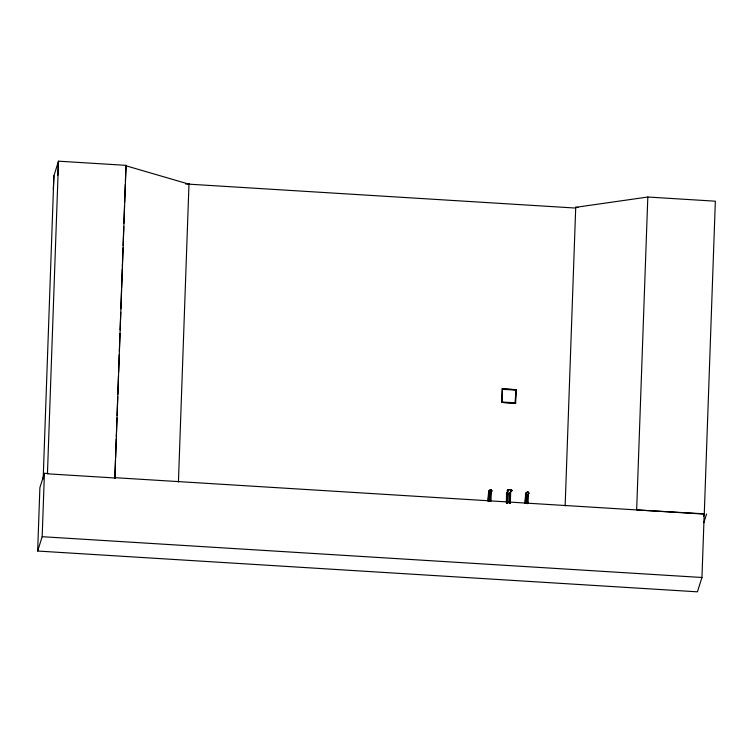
<?xml version="1.0" encoding="UTF-8"?>
<svg xmlns="http://www.w3.org/2000/svg" width="753" height="753" viewBox="0 0 753 753"><rect width="100%" height="100%" fill="white"/><g stroke="black" fill="none" stroke-linecap="round" stroke-linejoin="round"><path stroke-width="1.13" d="M506.393 502.891L506.553 492.641L507.494 492.65M506.562 502.853L506.976 492.198L507.004 502.929M506.637 502.863L506.976 492.198M506.844 502.919L507.023 492.669M507.08 502.929L507.296 493.827M507.315 502.891L507.861 490.805A2.353 0.725 1.4 0 1 508.181 489.789A2.353 0.725 1.4 0 1 511.494 489.968A2.353 0.725 1.4 0 1 511.174 490.975L509.819 493.714L507.475 493.591M507.456 502.948L507.673 493.846M507.522 502.957L507.767 493.846M507.851 490.947A2.353 0.725 1.4 0 1 508.171 489.93A2.353 0.725 1.4 0 1 511.494 490.099A2.353 0.725 1.4 0 1 511.174 491.116L509.809 493.855L507.466 493.733L507.861 490.805M509.226 503.023L509.47 492.782M509.602 503.042L509.941 492.801M510.223 492.368L510.289 503.079M510.148 503.023L510.487 492.377M510.355 503.079L510.619 492.839L510.073 492.81M114.88 477.675L704.196 514.101L701.956 577.485L697.429 591.82L37.65 551.036L39.89 487.652L44.418 473.317L47.881 473.533M43.166 479.04L53.905 175.816L58.518 161.18L126.052 165.349L114.851 478.409L115.501 460.083M37.65 551.036L42.168 536.701L44.418 473.317M58.518 161.18L47.448 473.816L114.983 477.986M115.585 457.739L116.254 438.98M116.329 436.636L116.997 417.868M117.082 415.524L117.741 396.765M117.826 394.421L118.494 375.662M118.616 372.142L119.238 354.55M119.36 351.039L119.991 333.447M120.113 329.927L120.734 312.344M120.857 308.824L121.525 290.065M121.609 287.721L122.268 268.953M122.353 266.609L123.021 247.85M123.097 245.506L123.765 226.747M123.887 223.227L124.509 205.635M124.64 202.124L125.262 184.532M125.384 181.012L126.052 165.349M178.433 481.986L189.003 183.431M488.095 501.15L488.556 492.274L489.177 492.368L488.848 501.197M488.255 501.065L488.631 492.02L488.556 501.178M488.396 501.169L488.631 492.02M488.716 501.159L488.81 492.34M489.779 490.335L489.779 490.429A1.572 0.489 2 0 0 489.224 491.069L489.215 491.163A1.572 0.489 2 0 1 489.779 490.429L490.231 489.666M489.375 492.377L489.516 491.85L490.099 492.424M489.77 491.86L489.864 492.368M489.987 501.253L490.241 492.424M490.147 501.234L490.438 492.377M490.278 501.272L490.608 492.443L490.74 501.3M490.438 501.282L490.796 492.151L490.598 501.263M491.427 491.295A1.572 0.489 2 0 0 491.342 490.523L491.342 490.429A1.572 0.489 2 0 1 491.436 491.201L490.523 493.121L488.961 492.933L489.224 491.069M490.081 489.798L491.502 489.855M501.62 402.394L502.129 388.84L516.2 389.706L515.683 403.269L501.62 402.394L515.683 403.269M515.344 402.751L502.025 402.046L502.477 389.357L515.796 390.054L515.306 402.864L515.796 390.054M525.105 503.437L525.566 494.561L526.178 494.655L525.867 503.484M525.406 503.456L525.641 494.307L525.566 503.465M525.726 503.446L526.027 494.589L525.378 494.608M527.1 492.085L526.799 492.622A1.572 0.489 2 0 0 526.234 493.356L526.234 493.45A1.572 0.489 2 0 1 526.789 492.716L528.013 491.935M526.394 494.561L526.526 494.25M527.251 494.712L526.949 503.541L527.458 494.665L528.079 494.759L527.467 494.693L527.298 503.559M527.448 503.569L527.806 494.439L527.749 503.588M527.608 503.55L527.806 494.439M528.446 493.582L528.446 493.497A1.572 0.489 2 0 0 528.361 492.726L528.352 492.81A1.572 0.489 2 0 1 528.446 493.582L527.533 495.408L525.98 495.22M528.455 492.076L528.352 492.81M575.593 208.054L575.612 207.32L578.04 207.47M565.145 505.894L575.716 207.329L647.815 197.022L715.35 201.192L704.281 513.828L703.509 516.285M647.815 197.022L636.662 509.922L704.281 513.828M53.331 189.398L53.905 175.816M57.812 175.185L58.386 161.594M575.716 207.329L575.678 208.063L185.483 183.948M525.971 495.314L526.234 493.356M502.129 388.84L516.2 389.706M488.706 493.46L490.692 493.582M488.339 498.74L490.674 498.928M488.292 499.964L490.645 500.114M491.342 490.523L491.502 489.949M507.108 494.363L510.082 494.514M525.641 494.307L525.265 503.352M525.716 495.747L527.702 495.869M525.349 501.027L527.702 501.169M525.293 502.307L527.655 502.402M703.82 522.733L706.578 513.979M489.149 499.013L489.026 499.644M527.015 501.837C525.152 503.051 526.931 499.813 526.874 502.044M490.523 493.027L491.436 491.201M527.542 495.314L528.446 493.497M489.732 499.87L489.968 499.164L489.139 499.051M507.861 502.675L508.793 502.656M489.751 499.832L489.121 499.71M526.761 502.119L526.243 502.091M527.241 492.048L527.815 492.01M489.384 492.274L490.099 492.311M42.168 536.701L701.956 577.485M125.92 165.773L188.975 184.165M509.64 492.744L509.395 502.985L509.687 492.697M506.647 502.27L510.167 502.449L506.647 502.27"/></g></svg>
